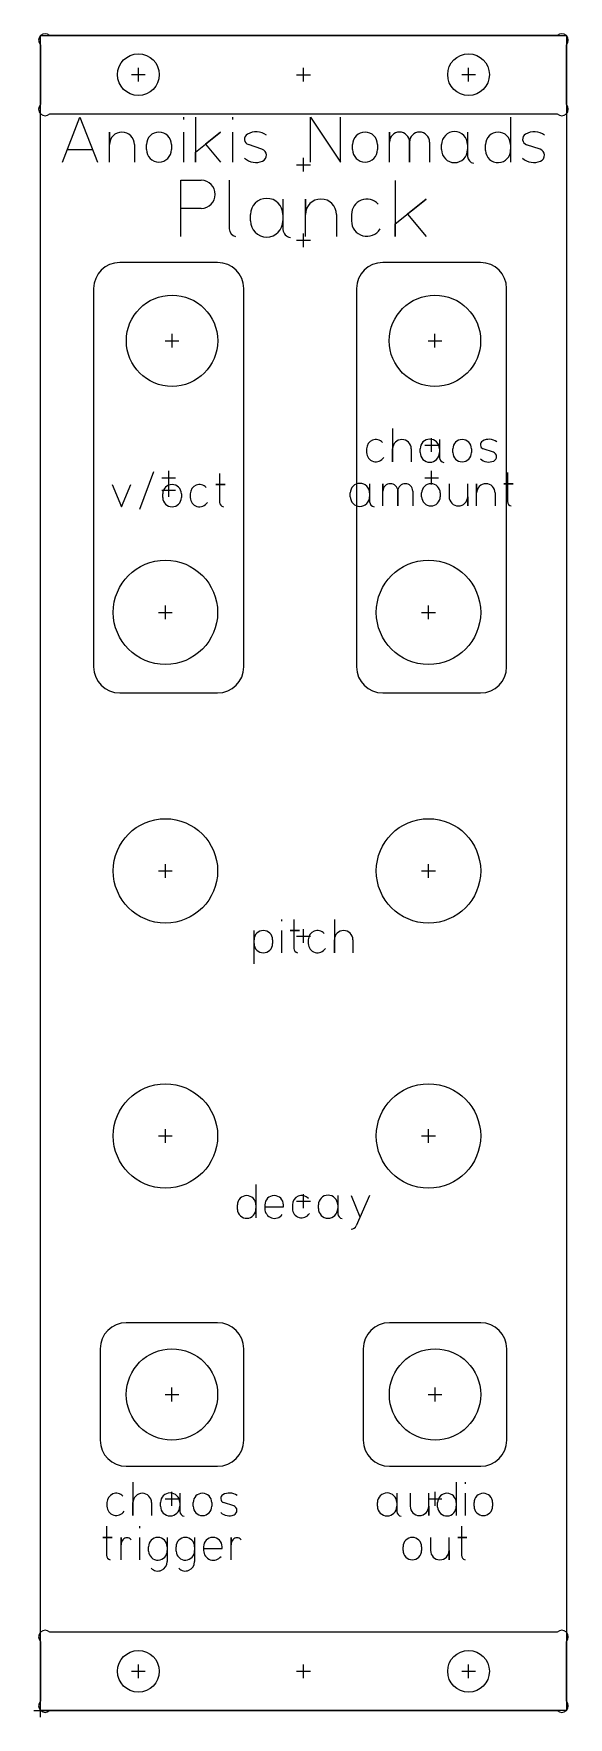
# Model space of a CAD drawing. Header units: millimetres. Extents: x -1 to 40, y -1 to 129.
import ezdxf

# ---------------------------------------------------------------- set-up
doc = ezdxf.new("R2010")
doc.units = ezdxf.units.MM
for name, color, linetype in [('Bezugspunkte', 1, 'CONTINUOUS'), ('Gravur', 7, 'CONTINUOUS'), ('Kontur', 7, 'CONTINUOUS')]:
    doc.layers.add(name, color=color, linetype=linetype)

msp = doc.modelspace()

# ---------------------------------------------------------------- linework, layer by layer
at = {"layer": 'Bezugspunkte', "color": 1, "linetype": 'CONTINUOUS'}
for p, q in [((6.973, 125.4), (8.027, 125.4)), ((7.5, 124.873), (7.5, 125.927)), ((19.623, 125.395), (20.677, 125.395)), ((20.15, 124.868), (20.15, 125.922)), ((32.273, 125.4), (33.327, 125.4)), ((32.8, 124.873), (32.8, 125.927)), ((20.15, 117.968), (20.15, 119.022)), ((19.623, 118.495), (20.677, 118.495)), ((19.623, 112.7), (20.677, 112.7)), ((20.15, 112.173), (20.15, 113.227)), ((9.548, 105), (10.602, 105)), ((10.075, 104.473), (10.075, 105.527)), ((29.698, 105), (30.752, 105)), ((30.225, 104.473), (30.225, 105.527)), ((29.443, 97), (30.497, 97)), ((29.97, 96.473), (29.97, 97.527)), ((9.293, 94.5), (10.347, 94.5)), ((9.82, 93.973), (9.82, 95.027)), ((29.443, 94.5), (30.497, 94.5)), ((29.97, 93.973), (29.97, 95.027)), ((9.293, 93.55), (10.347, 93.55)), ((9.82, 93.023), (9.82, 94.077)), ((9.043, 84.18), (10.097, 84.18)), ((9.57, 83.653), (9.57, 84.707)), ((29.203, 84.18), (30.257, 84.18)), ((29.73, 83.653), (29.73, 84.707)), ((9.57, 63.833), (9.57, 64.887)), ((29.73, 63.833), (29.73, 64.887)), ((9.043, 64.36), (10.097, 64.36)), ((29.203, 64.36), (30.257, 64.36)), ((20.15, 58.833), (20.15, 59.887)), ((19.623, 59.36), (20.677, 59.36)), ((9.043, 44.04), (10.097, 44.04)), ((9.57, 43.513), (9.57, 44.567)), ((29.203, 44.04), (30.257, 44.04)), ((29.73, 43.513), (29.73, 44.567)), ((19.623, 39.04), (20.677, 39.04)), ((20.15, 38.513), (20.15, 39.567)), ((10.07, 23.693), (10.07, 24.747)), ((10.07, 23.693), (10.07, 24.747)), ((30.23, 23.693), (30.23, 24.747)), ((30.23, 23.693), (30.23, 24.747)), ((9.543, 24.22), (10.597, 24.22)), ((9.543, 24.22), (10.597, 24.22)), ((29.703, 24.22), (30.757, 24.22)), ((29.703, 24.22), (30.757, 24.22)), ((9.543, 16.22), (10.597, 16.22)), ((10.07, 15.693), (10.07, 16.747)), ((29.703, 16.22), (30.757, 16.22)), ((30.23, 15.693), (30.23, 16.747)), ((6.973, 3), (8.027, 3)), ((7.5, 2.473), (7.5, 3.527)), ((19.623, 3), (20.677, 3)), ((20.15, 2.473), (20.15, 3.527)), ((32.273, 3), (33.327, 3)), ((32.8, 2.473), (32.8, 3.527)), ((-0.527, 0), (0.527, 0)), ((0, -0.527), (0, 0.527))]:
    msp.add_line(p, q, dxfattribs=at)
at = {"layer": 'Gravur', "color": 7, "linetype": 'CONTINUOUS'}
for p, q in [((1.674, 118.695), (3.01567, 122.145)), ((3.01567, 122.145), (4.35733, 118.695)), ((10.952, 122.144), (10.952, 121.95233)), ((11.872, 122.144), (11.872, 118.694)), ((14.709, 122.144), (14.709, 121.95233)), ((20.689, 118.694), (20.689, 122.144)), ((20.689, 122.144), (22.989, 118.694)), ((22.989, 118.694), (22.989, 122.144)), ((36.02067, 122.142), (36.02067, 119.65033)), ((5.278, 118.695), (5.278, 120.995)), ((5.278, 120.995), (5.278, 120.03667)), ((7.19467, 120.03667), (7.19467, 118.695)), ((8.115, 119.65233), (8.115, 120.03567)), ((10.03167, 120.03567), (10.03167, 119.65233)), ((10.952, 120.994), (10.952, 118.694)), ((11.872, 119.46067), (13.78867, 120.994)), ((13.78867, 120.994), (12.63867, 120.074)), ((12.63867, 120.074), (13.78867, 118.694)), ((14.709, 120.994), (14.709, 118.694)), ((16.97067, 119.69067), (15.93567, 120.03567)), ((23.909, 119.65233), (23.909, 120.03567)), ((25.82567, 120.03567), (25.82567, 119.65233)), ((26.745, 118.694), (26.745, 120.994)), ((26.745, 120.994), (26.745, 120.22733)), ((28.27833, 120.22733), (28.27833, 118.694)), ((28.27833, 118.694), (28.27833, 120.22733)), ((29.81167, 120.22733), (29.81167, 118.694)), ((30.731, 119.65133), (30.731, 120.03467)), ((32.72433, 120.993), (32.72433, 119.65133)), ((32.72433, 120.03467), (32.72433, 119.11467)), ((34.104, 119.57367), (34.104, 120.03367)), ((36.02067, 120.03367), (36.02067, 118.692)), ((2.05733, 119.65333), (3.974, 119.65333)), ((11.872, 118.694), (11.872, 119.46067)), ((38.28167, 119.68767), (37.24667, 120.03267)), ((10.73833, 113), (10.73833, 117.3)), ((10.73833, 117.3), (12.315, 117.3)), ((14.46533, 117.3), (14.46533, 113.57333)), ((27.17433, 117.297), (27.17433, 112.997)), ((12.315, 115.15), (10.73833, 115.15)), ((18.57478, 115.86667), (18.57478, 114.19444)), ((20.29533, 112.999), (20.29533, 115.86567)), ((20.29533, 115.86567), (20.29533, 114.67122)), ((27.17433, 113.95256), (29.56322, 115.86367)), ((29.56322, 115.86367), (28.12989, 114.717)), ((16.09033, 114.19444), (16.09033, 114.67222)), ((18.57478, 114.67222), (18.57478, 113.52556)), ((22.68422, 114.67122), (22.68422, 112.999)), ((23.83033, 114.67022), (23.83033, 114.19244)), ((27.17433, 112.997), (27.17433, 113.95256)), ((28.12989, 114.717), (29.56322, 112.997)), ((13.57, 111), (6.07, 111)), ((33.72, 111), (26.22, 111)), ((4.07, 109), (4.07, 80)), ((15.57, 80), (15.57, 109)), ((24.22, 109), (24.22, 80)), ((35.72, 80), (35.72, 109)), ((26.98273, 98.282), (26.98273, 95.719)), ((30.57158, 97.42767), (30.57158, 96.43094)), ((24.98873, 96.71572), (24.98873, 96.43094)), ((26.98273, 95.719), (26.98273, 96.71572)), ((28.40662, 96.71572), (28.40662, 95.719)), ((29.09073, 96.43094), (29.09073, 96.71572)), ((30.57158, 96.71572), (30.57158, 96.03226)), ((31.59673, 96.43194), (31.59673, 96.71672)), ((33.02062, 96.71672), (33.02062, 96.43194)), ((34.70046, 96.46042), (33.93156, 96.71672)), ((7.60073, 92.09813), (8.68289, 94.97439)), ((13.72303, 94.832), (13.72303, 93.97767)), ((35.78103, 94.896), (35.78103, 94.04167)), ((5.49273, 93.97767), (6.20468, 92.269)), ((6.20468, 92.269), (6.91662, 93.97767)), ((9.36673, 92.98094), (9.36673, 93.26572)), ((10.79062, 93.26572), (10.79062, 92.98094)), ((11.47373, 93.26572), (11.47373, 92.98094)), ((14.1502, 93.97767), (13.43826, 93.97767)), ((13.43826, 93.97767), (13.72303, 93.97767)), ((13.72303, 93.97767), (14.1502, 93.97767)), ((13.72303, 93.97767), (13.72303, 92.61073)), ((23.73473, 93.04494), (23.73473, 93.32972)), ((25.21558, 94.04167), (25.21558, 93.04494)), ((25.21558, 93.32972), (25.21558, 92.64626)), ((26.24173, 92.333), (26.24173, 94.04167)), ((26.24173, 94.04167), (26.24173, 93.47211)), ((27.38084, 93.47211), (27.38084, 92.333)), ((27.38084, 92.333), (27.38084, 93.47211)), ((28.51996, 93.47211), (28.51996, 92.333)), ((29.20373, 93.04494), (29.20373, 93.32972)), ((30.62762, 93.32972), (30.62762, 93.04494)), ((31.31073, 94.04167), (31.31073, 93.04494)), ((32.73462, 92.333), (32.73462, 94.04167)), ((32.73462, 93.04494), (32.73462, 92.333)), ((33.41773, 92.333), (33.41773, 94.04167)), ((33.41773, 94.04167), (33.41773, 93.32972)), ((34.84162, 93.32972), (34.84162, 92.333)), ((36.2082, 94.04167), (35.49626, 94.04167)), ((35.49626, 94.04167), (35.78103, 94.04167)), ((35.78103, 94.04167), (36.2082, 94.04167)), ((35.78103, 94.04167), (35.78103, 92.67473)), ((6.07, 78), (13.57, 78)), ((26.22, 78), (33.72, 78)), ((16.36373, 58.79094), (16.36373, 59.78767)), ((18.47173, 60.642), (18.47173, 60.49961)), ((18.47173, 59.78767), (18.47173, 58.079)), ((19.8392, 59.78767), (19.12726, 59.78767)), ((19.12726, 59.78767), (19.41203, 59.78767)), ((19.41203, 60.642), (19.41203, 59.78767)), ((19.41203, 59.78767), (19.8392, 59.78767)), ((19.41203, 59.78767), (19.41203, 58.42073)), ((22.51473, 60.642), (22.51473, 58.079)), ((16.36373, 57.22467), (16.36373, 59.07572)), ((17.78762, 59.07572), (17.78762, 58.79094)), ((20.52173, 59.07572), (20.52173, 58.79094)), ((22.51473, 58.079), (22.51473, 59.07572)), ((23.93862, 59.07572), (23.93862, 58.079)), ((16.50562, 40.322), (16.50562, 38.47094)), ((15.08173, 38.41399), (15.08173, 38.75572)), ((16.50562, 38.75572), (16.50562, 37.759)), ((17.18973, 38.75572), (17.18973, 38.47094)), ((18.61362, 38.61333), (18.61362, 38.75572)), ((19.29773, 38.75672), (19.29773, 38.47194)), ((21.29073, 38.47194), (21.29073, 38.75672)), ((22.77158, 39.46867), (22.77158, 38.47194)), ((22.77158, 38.75672), (22.77158, 38.07326)), ((23.79673, 39.46967), (24.4802, 37.84643)), ((25.22062, 39.46967), (24.19542, 37.16297)), ((17.18973, 38.61333), (18.61362, 38.61333)), ((13.57, 29.72), (6.57, 29.72)), ((33.73, 29.72), (26.73, 29.72)), ((4.57, 27.72), (4.57, 20.72)), ((15.57, 20.72), (15.57, 27.72)), ((24.73, 27.72), (24.73, 20.72)), ((35.73, 20.72), (35.73, 27.72)), ((6.57, 18.72), (13.57, 18.72)), ((26.73, 18.72), (33.73, 18.72)), ((7.08273, 17.502), (7.08273, 14.939)), ((31.85662, 17.503), (31.85662, 15.65194)), ((32.53973, 17.503), (32.53973, 17.36061)), ((5.08873, 15.93572), (5.08873, 15.65094)), ((7.08273, 14.939), (7.08273, 15.93572)), ((8.50662, 15.93572), (8.50662, 14.939)), ((9.19073, 15.65094), (9.19073, 15.93572)), ((10.67158, 16.64767), (10.67158, 15.65094)), ((10.67158, 15.93572), (10.67158, 15.25226)), ((11.69673, 15.65194), (11.69673, 15.93672)), ((13.12062, 15.93672), (13.12062, 15.65194)), ((14.80046, 15.68042), (14.03156, 15.93672)), ((25.81773, 15.65094), (25.81773, 15.93572)), ((27.29858, 16.64767), (27.29858, 15.65094)), ((27.29858, 15.93572), (27.29858, 15.25226)), ((28.32473, 16.64867), (28.32473, 15.65194)), ((29.74862, 14.94), (29.74862, 16.64867)), ((29.74862, 15.65194), (29.74862, 14.94)), ((30.43273, 15.59499), (30.43273, 15.93672)), ((31.85662, 15.93672), (31.85662, 14.94)), ((32.53973, 16.64867), (32.53973, 14.94)), ((33.22273, 15.65194), (33.22273, 15.93672)), ((34.64662, 15.93672), (34.64662, 15.65194)), ((5.4862, 13.26167), (4.77426, 13.26167)), ((4.77426, 13.26167), (5.05903, 13.26167)), ((5.05903, 14.116), (5.05903, 13.26167)), ((5.05903, 13.26167), (5.4862, 13.26167)), ((5.05903, 13.26167), (5.05903, 11.89473)), ((6.16973, 11.553), (6.16973, 13.26167)), ((6.16973, 13.26167), (6.16973, 12.69211)), ((7.59373, 14.116), (7.59373, 13.97361)), ((7.59373, 13.26167), (7.59373, 11.553)), ((9.70162, 13.26167), (9.70162, 12.26494)), ((11.80962, 13.26167), (11.80962, 12.26494)), ((14.59973, 11.553), (14.59973, 13.26167)), ((14.59973, 13.26167), (14.59973, 12.69211)), ((29.88973, 13.26167), (29.88973, 12.26494)), ((31.31362, 11.553), (31.31362, 13.26167)), ((32.6802, 13.26167), (31.96826, 13.26167)), ((31.96826, 13.26167), (32.25303, 13.26167)), ((32.25303, 14.116), (32.25303, 13.26167)), ((32.25303, 13.26167), (32.6802, 13.26167)), ((32.25303, 13.26167), (32.25303, 11.89473)), ((8.27773, 12.20799), (8.27773, 12.54972)), ((9.70162, 12.54972), (9.70162, 11.41061)), ((10.38573, 12.20799), (10.38573, 12.54972)), ((11.80962, 12.54972), (11.80962, 11.41061)), ((12.49273, 12.54972), (12.49273, 12.26494)), ((12.49273, 12.40733), (13.91662, 12.40733)), ((13.91662, 12.40733), (13.91662, 12.54972)), ((27.78173, 12.26494), (27.78173, 12.54972)), ((29.20562, 12.54972), (29.20562, 12.26494)), ((31.31362, 12.26494), (31.31362, 11.553))]:
    msp.add_line(p, q, dxfattribs=at)
for centre, radius, start, end in [((6.23633, 120.03667), 0.95833, 0, 180), ((9.07333, 120.03567), 0.95833, 0, 180), ((16.07374, 120.45497), 0.44145, 119.10762, 251.77304), ((16.52713, 119.65845), 1.35795, 54.50145, 119.47297), ((24.86733, 120.03567), 0.95833, 0, 180), ((27.51167, 120.22733), 0.76667, 0, 180), ((29.045, 120.22733), 0.76667, 0, 180), ((31.72767, 120.03467), 0.99667, 0, 180), ((35.06233, 120.03367), 0.95833, 0, 180), ((37.38474, 120.45197), 0.44145, 119.10762, 251.77304), ((37.83813, 119.65545), 1.35795, 54.50145, 119.47297), ((9.07333, 119.65233), 0.95833, -180, 0), ((16.49961, 119.96934), 1.30242, 228.05192, 293.02344), ((16.81727, 119.22348), 0.49173, 292.94873, 431.82316), ((24.86733, 119.65233), 0.95833, -180, 0), ((31.72767, 119.65133), 0.99667, -180, 0), ((33.28011, 119.16621), 0.55816, 185.29897, 260.11981), ((35.06233, 119.612), 0.9591, -177.70939, 2.29061), ((37.81061, 119.96634), 1.30242, 228.05192, 293.02344), ((38.12827, 119.22048), 0.49173, 292.94873, 431.82316), ((12.315, 116.225), 1.075, -90, 90), ((17.33256, 114.67222), 1.24222, 0, 180), ((21.48978, 114.67122), 1.19444, 0, 180), ((25.01487, 114.67842), 1.18456, 42.74595, 180.39666), ((17.33256, 114.19444), 1.24222, -180, 0), ((25.01727, 114.19343), 1.18693, 180.04758, 328.39092), ((15.04803, 113.57317), 0.5827, 179.98432, 259.62682), ((19.26748, 113.5898), 0.69568, 185.29897, 260.11981), ((6.07, 109), 2, 90, 180), ((13.57, 109), 2, 0, 90), ((26.22, 109), 2, 90, 180), ((33.72, 109), 2, 0, 90), ((25.69477, 96.72061), 0.70606, 42.74595, 180.39666), ((27.69468, 96.71572), 0.71194, 0, 180), ((29.83116, 96.71572), 0.74042, 0, 180), ((32.30868, 96.71672), 0.71194, 0, 180), ((34.03413, 97.02822), 0.32795, 119.10762, 251.77304), ((34.37095, 96.43649), 1.00882, 54.50145, 119.47297), ((25.6962, 96.43153), 0.70747, 180.04758, 328.39092), ((29.83116, 96.43094), 0.74042, -180, 0), ((30.98446, 96.07055), 0.41466, 185.29897, 260.11981), ((32.30868, 96.43194), 0.71194, -180, 0), ((34.35051, 96.66745), 0.96757, 228.05192, 293.02344), ((34.5865, 96.11335), 0.3653, 292.94873, 431.82316), ((10.07868, 93.26572), 0.71194, 0, 180), ((10.07868, 92.98094), 0.71194, -180, 0), ((12.17977, 93.27061), 0.70606, 42.74595, 180.39666), ((12.1812, 92.98153), 0.70747, 180.04758, 328.39092), ((24.47516, 93.32972), 0.74042, 0, 180), ((24.47516, 93.04494), 0.74042, -180, 0), ((26.81129, 93.47211), 0.56956, 0, 180), ((27.9504, 93.47211), 0.56956, 0, 180), ((29.91568, 93.32972), 0.71194, 0, 180), ((29.91568, 93.04494), 0.71194, -180, 0), ((32.02268, 93.04494), 0.71194, 180, 360), ((34.12968, 93.32972), 0.71194, 0, 180), ((14.07035, 92.61064), 0.34731, 179.98432, 259.62682), ((25.62846, 92.68455), 0.41466, 185.29897, 260.11981), ((36.12835, 92.67464), 0.34731, 179.98432, 259.62682), ((6.07, 80), 2, 180, 270), ((13.57, 80), 2, 270, 360), ((26.22, 80), 2, 180, 270), ((33.72, 80), 2, 270, 360), ((17.07568, 59.07572), 0.71194, 0, 180), ((21.22777, 59.08061), 0.70606, 42.74595, 180.39666), ((23.22668, 59.07572), 0.71194, 0, 180), ((17.07568, 58.79094), 0.71194, -180, 0), ((19.75935, 58.42064), 0.34731, 179.98432, 259.62682), ((21.2292, 58.79153), 0.70747, 180.04758, 328.39092), ((15.79368, 38.75572), 0.71194, 0, 180), ((17.90168, 38.75572), 0.71194, 0, 180), ((20.00377, 38.76161), 0.70606, 42.74595, 180.39666), ((22.03116, 38.75672), 0.74042, 0, 180), ((15.79368, 38.44247), 0.71251, -177.70939, 2.29061), ((17.93631, 38.47035), 0.74658, 179.95424, 322.44599), ((20.0052, 38.47253), 0.70747, 180.04758, 328.39092), ((22.03116, 38.47194), 0.74042, -180, 0), ((23.18446, 38.11155), 0.41466, 185.29897, 260.11981), ((23.8011, 37.33811), 0.43146, 269.41954, 336.05092), ((6.57, 27.72), 2, 90, 180), ((13.57, 27.72), 2, 0, 90), ((26.73, 27.72), 2, 90, 180), ((33.73, 27.72), 2, 0, 90), ((6.57, 20.72), 2, 180, 270), ((13.57, 20.72), 2, 270, 360), ((26.73, 20.72), 2, 180, 270), ((33.73, 20.72), 2, 270, 360), ((5.79477, 15.94061), 0.70606, 42.74595, 180.39666), ((5.7962, 15.65153), 0.70747, 180.04758, 328.39092), ((7.79468, 15.93572), 0.71194, 0, 180), ((9.93116, 15.93572), 0.74042, 0, 180), ((9.93116, 15.65094), 0.74042, -180, 0), ((12.40868, 15.93672), 0.71194, 0, 180), ((12.40868, 15.65194), 0.71194, -180, 0), ((14.13413, 16.24822), 0.32795, 119.10762, 251.77304), ((14.47095, 15.65649), 1.00882, 54.50145, 119.47297), ((14.6865, 15.33335), 0.3653, 292.94873, 431.82316), ((26.55816, 15.93572), 0.74042, 0, 180), ((26.55816, 15.65094), 0.74042, -180, 0), ((29.03668, 15.65194), 0.71194, 180, 360), ((31.14468, 15.93672), 0.71194, 0, 180), ((31.14468, 15.62347), 0.71251, -177.70939, 2.29061), ((33.93468, 15.93672), 0.71194, 0, 180), ((33.93468, 15.65194), 0.71194, -180, 0), ((11.08446, 15.29055), 0.41466, 185.29897, 260.11981), ((14.45051, 15.88745), 0.96757, 228.05192, 293.02344), ((27.71146, 15.29055), 0.41466, 185.29897, 260.11981), ((6.79904, 12.69213), 0.62931, 140.69073, 180.00162), ((6.62538, 12.83327), 0.40553, 39.42406, 140.57594), ((8.98968, 12.54972), 0.71194, 0, 180), ((11.09768, 12.54972), 0.71194, 0, 180), ((13.20468, 12.54972), 0.71194, 0, 180), ((15.22904, 12.69213), 0.62931, 140.69073, 180.00162), ((15.05538, 12.83327), 0.40553, 39.42406, 140.57594), ((28.49368, 12.54972), 0.71194, 0, 180), ((5.40635, 11.89464), 0.34731, 179.98432, 259.62682), ((8.98968, 12.23647), 0.71251, -177.70939, 2.29061), ((11.09768, 12.23647), 0.71251, -177.70939, 2.29061), ((13.23931, 12.26435), 0.74658, 179.95424, 322.44599), ((28.49368, 12.26494), 0.71194, -180, 0), ((30.60168, 12.26494), 0.71194, 180, 360), ((32.60035, 11.89464), 0.34731, 179.98432, 259.62682), ((8.98365, 11.40682), 0.71798, -134.87369, 0.30252), ((11.09165, 11.40682), 0.71798, -134.87369, 0.30252)]:
    msp.add_arc(centre, radius, start, end, dxfattribs=at)
at = {"layer": 'Kontur', "color": 7, "linetype": 'CONTINUOUS'}
for p, q in [((0, 0), (0, 128.4)), ((0, 128.4), (40.3, 128.4)), ((39.59289, 128.395), (0.70711, 128.395)), ((40.3, 128.4), (40.3, 0)), ((0, 127.68789), (0, 123.10211)), ((40.3, 123.10211), (40.3, 127.68789)), ((0.70711, 122.395), (39.59289, 122.395)), ((0, 5.29289), (0, 0.70711)), ((39.59289, 6), (0.70711, 6)), ((40.3, 0.70711), (40.3, 5.29289)), ((40.3, 0), (0, 0)), ((0.70711, 0), (39.59289, 0))]:
    msp.add_line(p, q, dxfattribs=at)
for centre, radius in [((7.5, 125.4), 1.6), ((32.8, 125.4), 1.6), ((10.075, 105), 3.5), ((30.225, 105), 3.5), ((9.57, 84.18), 4), ((29.73, 84.18), 4), ((9.57, 64.36), 4), ((29.73, 64.36), 4), ((9.57, 44.04), 4), ((29.73, 44.04), 4), ((10.07, 24.22), 3.5), ((30.23, 24.22), 3.5), ((7.5, 3), 1.6), ((32.8, 3), 1.6)]:
    msp.add_circle(centre, radius, dxfattribs=at)
for centre, start, end in [((0.35355, 128.04145), 45, 224.99999), ((39.94645, 128.04145), 315, 494.99999), ((0.35355, 122.74855), 135, 314.99999), ((39.94645, 122.74855), 225, 404.99999), ((0.35355, 5.64645), 45, 224.99999), ((39.94645, 5.64645), 315, 494.99999), ((0.35355, 0.35355), 135, 314.99999), ((39.94645, 0.35355), 225, 404.99999)]:
    msp.add_arc(centre, 0.5, start, end, dxfattribs=at)

doc.saveas('drawing.dxf')
